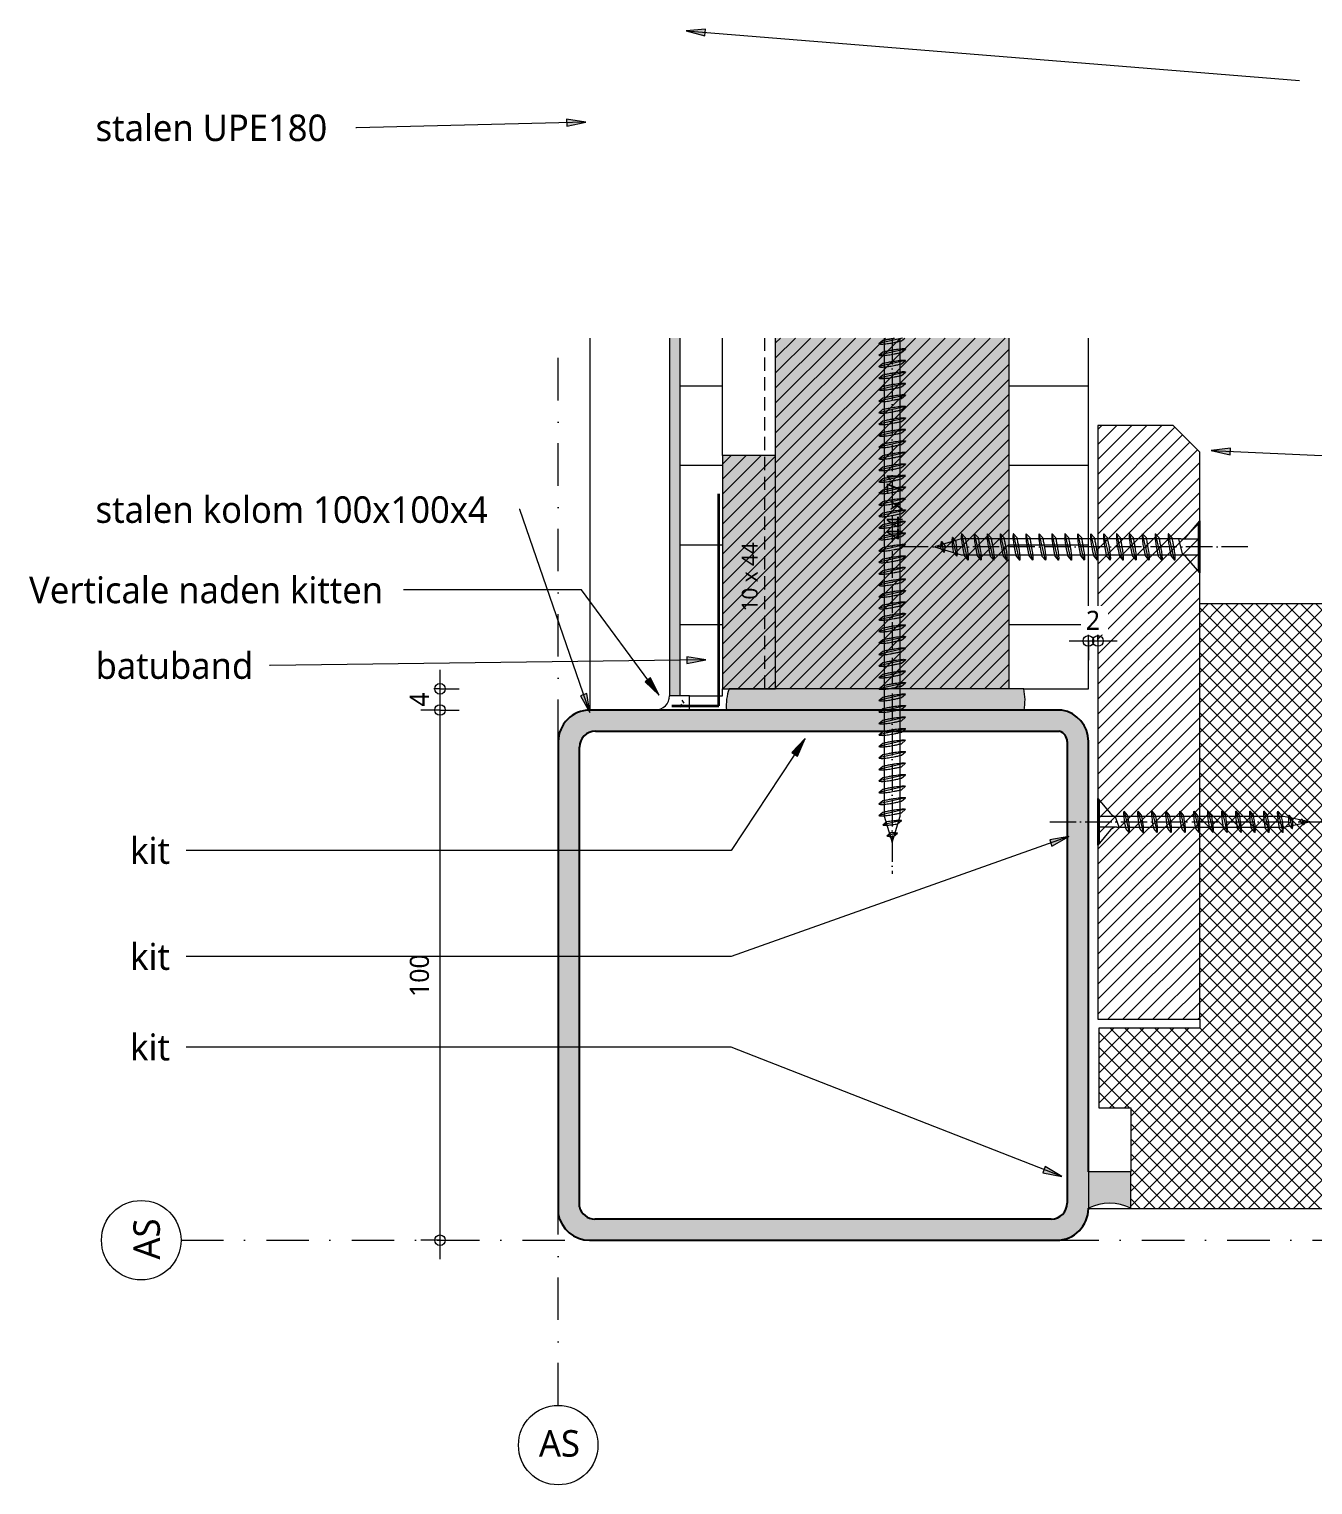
# Model space of a CAD drawing. Header units: millimetres. Extents: x 2457 to 4349, y 3067 to 7524.
# Drawn here: x 2542.1 to 2784.3, y 4637.7 to 4912.3 of the extents above; entities that cross this region are included whole.
import ezdxf

# ---------------------------------------------------------------- set-up
doc = ezdxf.new("R2010")
doc.units = ezdxf.units.MM
for name, pattern in [('MV_hartlijn_staal', [6.6, 5, -0.8, 0, -0.8]), ('MV_hidden', [3.75, 2.5, -1.25]), ('MV_stramien', [16, 8, -4, 0, -4])]:
    doc.linetypes.add(name, pattern=pattern)
for name, color, linetype, lineweight in [('A-ANNO-DIMS', 211, 'Continuous', 13), ('A-ANNO-DIMS-2', 211, 'Continuous', 13), ('A-ANNO-NOTE', 131, 'Continuous', 18), ('A-DETL', 90, 'Continuous', 13), ('A-DETL-GENF', 92, 'Continuous', 18), ('A-DETL-MEDM', 33, 'Continuous', 25), ('G-ANNO-TEXT', 231, 'Continuous', 13)]:
    doc.layers.add(name, color=color, linetype=linetype, lineweight=lineweight)
doc.styles.add('Segoe UI', font='segoeui.ttf', dxfattribs={"height": 3})
doc.styles.add('Segoe UI_1', font='segoeui.ttf', dxfattribs={"height": 3.6})
doc.styles.add('Segoe UI_3', font='segoeui.ttf', dxfattribs={"height": 5})
doc.dimstyles.new('1_8_mm_3', dxfattribs={"dimscale": 304.8, "dimtxt": 3.77051, "dimasz": 0.006562, "dimexe": 0.011811, "dimexo": 0.0625, "dimgap": 0.003281, "dimtad": 1, "dimdec": 0, "dimzin": 0, "dimdsep": 46, "dimtxsty": 'Segoe UI_1', "dimblk1": 'DOTBLANK', "dimblk2": 'DOTBLANK', "dimsah": 1, "dimcen": 0.09, "dimdle": 0.011811, "dimazin": 0, "dimtfac": 1, "dimtdec": 4, "dimtix": 1, "dimtmove": 0, "dimatfit": 3, "dimfxl": 0.011811, "dimfxlon": 1, "dimtvp": 1, "dimtfill": 1, "dimtolj": 1, "dimtzin": 0, "dimarcsym": 2})

# ---------------------------------------------------------------- blocks, each defined once
blk = doc.blocks.new('00 plaatmateriaal1 - d_15 mm-V37-Details Strandbaak Strandhuis 2_0')
at = {"layer": 'A-DETL-GENF', "lineweight": 13}
h = blk.add_hatch(dxfattribs=at)
h.set_pattern_fill('FP_1', color=256, style=0, pattern_type=2)
h.set_pattern_definition([(270, (0, 0), (-15, -9e-16), [])])
h.paths.add_polyline_path([(261.62, 15), (195.48, 15), (195.48, 0), (261.62, 0), (261.62, 6.82)])
at = {"layer": 'A-DETL-MEDM', "lineweight": 18}
for p, q in [((261.62, 15), (195.48, 15)), ((261.62, 2.81), (261.62, 15))]:
    blk.add_line(p, q, dxfattribs=at)
blk = doc.blocks.new('00 plaatmateriaal1 - d_10 mm-3252138-Details Strandbaak Strandhuis 2_0')
at = {"layer": 'A-DETL-GENF', "lineweight": 13}
h = blk.add_hatch(dxfattribs=at)
h.set_pattern_fill('FP_2', color=256, style=0, pattern_type=2)
h.set_pattern_definition([(90, (0, 0), (-15, 9e-16), [])])
h.paths.add_polyline_path([(262.92, -8), (262.92, 0), (195.48, 0), (195.48, -8), (261.62, -8)])
at = {"layer": 'A-DETL-MEDM', "lineweight": 18}
for p, q in [((217.62, 0), (195.48, 0)), ((262.92, 0), (261.62, 0)), ((262.92, -6.25), (262.92, 0))]:
    blk.add_line(p, q, dxfattribs=at)
blk = doc.blocks.new('00 hout_rechthoekig_sls - Vuren 10x44-V38-Details Strandbaak Strandhuis 2_0')
at = {"layer": 'A-DETL-GENF', "lineweight": 13}
blk.add_hatch(color=256, dxfattribs=at).paths.add_polyline_path([(44, 0), (44, 10), (0, 10), (0, 0)])
at = {"layer": 'A-DETL-MEDM', "lineweight": 13}
h = blk.add_hatch(dxfattribs=at)
h.set_pattern_fill('FP_48', color=256, style=0, pattern_type=2)
h.set_pattern_definition([(135, (4831.848, -2672.946), (-1.41421356, -1.41421356), [])])
h.paths.add_polyline_path([(44, 0), (44, 10), (0, 10), (0, 0)])
at = {"layer": 'A-DETL-MEDM', "lineweight": 18}
for p, q in [((44, 10), (0, 10)), ((0, 10), (0, 0)), ((44, 10), (0, 10)), ((44, 1.24), (44, 10)), ((44, 1.24), (44, 10)), ((44, 1.24), (44, 10)), ((0, 0), (44, 0)), ((44, 0), (44, 1.24)), ((44, 0), (44, 1.24)), ((44, 0), (44, 1.24))]:
    blk.add_line(p, q, dxfattribs=at)
blk = doc.blocks.new('00 hout_rechthoekig_sls - Vuren 44x71-V44-Details Strandbaak Strandhuis 2_0')
at = {"layer": 'A-DETL-GENF', "lineweight": 13}
blk.add_hatch(color=256, dxfattribs=at).paths.add_polyline_path([(71, 0), (4.86, 0), (4.86, -44), (71, -44)])
at = {"layer": 'A-DETL-MEDM', "lineweight": 13}
h = blk.add_hatch(dxfattribs=at)
h.set_pattern_fill('FP_53', color=256, style=0, pattern_type=2)
h.set_pattern_definition([(135, (4858.848, -2726.946), (-1.41421356, -1.41421356), [])])
h.paths.add_polyline_path([(71, 0), (4.86, 0), (4.86, -44), (71, -44)])
at = {"layer": 'A-DETL-MEDM', "lineweight": 18}
for p, q in [((4.86, 0), (71, 0)), ((71, 0), (71, -44)), ((71, 0), (71, -44)), ((71, 0), (71, -44)), ((71, -44), (4.86, -44)), ((71, -44), (4.86, -44))]:
    blk.add_line(p, q, dxfattribs=at)
blk = doc.blocks.new('28 schroeven 2D - Verzonken schroef 5_0x100mm-3245536-Details Strandbaak Strandhuis 2_0')
at = {"layer": 'A-DETL-GENF', "lineweight": 5}
for p, q in [((1.97, -4.86), (-2.5, -5.9)), ((-2.5, -5.9), (-1.75, -5.26)), ((-1.5, -4.86), (-1.5, -95)), ((1.5, -95), (1.5, -4.86)), ((1.75, -5.38), (2.35, -4.86)), ((2.5, -6.91), (-2.5, -8.07)), ((-2.5, -8.07), (-1.75, -7.43)), ((1.75, -7.55), (2.5, -6.91)), ((2.5, -9.08), (-2.5, -10.24)), ((-2.5, -10.24), (-1.75, -9.6)), ((1.75, -9.72), (2.5, -9.08)), ((2.5, -11.25), (-2.5, -12.41)), ((-2.5, -12.41), (-1.75, -11.77)), ((2.5, -13.42), (-2.5, -14.58)), ((1.75, -11.89), (2.5, -11.25)), ((1.75, -14.06), (2.5, -13.42)), ((-2.5, -14.58), (-1.75, -13.94)), ((2.5, -15.59), (-2.5, -16.75)), ((-2.5, -16.75), (-1.75, -16.11)), ((1.75, -16.23), (2.5, -15.59)), ((2.5, -17.76), (-2.5, -18.92)), ((-2.5, -18.92), (-1.75, -18.28)), ((1.75, -18.4), (2.5, -17.76)), ((2.5, -19.93), (-2.5, -21.09)), ((-2.5, -21.09), (-1.75, -20.45)), ((1.75, -20.57), (2.5, -19.93)), ((2.5, -22.1), (-2.5, -23.26)), ((-2.5, -23.26), (-1.75, -22.62)), ((2.5, -24.27), (-2.5, -25.44)), ((1.75, -22.74), (2.5, -22.1)), ((1.75, -24.91), (2.5, -24.27)), ((-2.5, -25.44), (-1.75, -24.8)), ((2.5, -26.44), (-2.5, -27.61)), ((-2.5, -27.61), (-1.75, -26.97)), ((1.75, -27.08), (2.5, -26.44)), ((2.5, -28.61), (-2.5, -29.78)), ((-2.5, -29.78), (-1.75, -29.14)), ((1.75, -29.25), (2.5, -28.61)), ((2.5, -30.78), (-2.5, -31.95)), ((-2.5, -31.95), (-1.75, -31.31)), ((1.75, -31.42), (2.5, -30.78)), ((2.5, -32.95), (-2.5, -34.12)), ((-2.5, -34.12), (-1.75, -33.48)), ((2.5, -35.12), (-2.5, -36.29)), ((-2.5, -36.29), (-1.75, -35.65)), ((1.75, -33.59), (2.5, -32.95)), ((1.75, -35.76), (2.5, -35.12)), ((2.5, -37.29), (-2.5, -38.46)), ((-2.5, -38.46), (-1.75, -37.82)), ((1.75, -37.93), (2.5, -37.29)), ((2.5, -39.47), (-2.5, -40.63)), ((-2.5, -40.63), (-1.75, -39.99)), ((1.75, -40.11), (2.5, -39.47)), ((2.5, -41.64), (-2.5, -42.8)), ((-2.5, -42.8), (-1.75, -42.16)), ((2.5, -43.81), (-2.5, -44.97)), ((1.75, -42.28), (2.5, -41.64)), ((1.75, -44.45), (2.5, -43.81)), ((-2.5, -44.97), (-1.75, -44.33)), ((2.5, -45.98), (-2.5, -47.14)), ((-2.5, -47.14), (-1.75, -46.5)), ((1.75, -46.62), (2.5, -45.98)), ((2.5, -48.15), (-2.5, -49.31)), ((-2.5, -49.31), (-1.75, -48.67)), ((1.75, -48.79), (2.5, -48.15)), ((2.5, -50.32), (-2.5, -51.48)), ((-2.5, -51.48), (-1.75, -50.84)), ((1.75, -50.96), (2.5, -50.32)), ((2.5, -52.49), (-2.5, -53.65)), ((-2.5, -53.65), (-1.75, -53.01)), ((2.5, -54.66), (-2.5, -55.82)), ((1.75, -53.13), (2.5, -52.49)), ((1.75, -55.3), (2.5, -54.66)), ((-2.5, -55.82), (-1.75, -55.18)), ((2.5, -56.83), (-2.5, -57.99)), ((-2.5, -57.99), (-1.75, -57.35)), ((1.75, -57.47), (2.5, -56.83)), ((2.5, -59), (-2.5, -60.16)), ((-2.5, -60.16), (-1.75, -59.52)), ((1.75, -59.64), (2.5, -59)), ((2.5, -61.17), (-2.5, -62.34)), ((-2.5, -62.34), (-1.75, -61.7)), ((1.75, -61.81), (2.5, -61.17)), ((2.5, -63.34), (-2.5, -64.51)), ((-2.5, -64.51), (-1.75, -63.87)), ((2.5, -65.51), (-2.5, -66.68)), ((1.75, -63.98), (2.5, -63.34)), ((1.75, -66.15), (2.5, -65.51)), ((-2.5, -66.68), (-1.75, -66.04)), ((2.5, -67.68), (-2.5, -68.85)), ((-2.5, -68.85), (-1.75, -68.21)), ((1.75, -68.32), (2.5, -67.68)), ((2.5, -69.85), (-2.5, -71.02)), ((-2.5, -71.02), (-1.75, -70.38)), ((1.75, -70.49), (2.5, -69.85)), ((2.5, -72.02), (-2.5, -73.19)), ((-2.5, -73.19), (-1.75, -72.55)), ((1.75, -72.66), (2.5, -72.02)), ((2.5, -74.19), (-2.5, -75.36)), ((-2.5, -75.36), (-1.75, -74.72)), ((2.5, -76.37), (-2.5, -77.53)), ((1.75, -74.83), (2.5, -74.19)), ((1.75, -77.01), (2.5, -76.37)), ((-2.5, -77.53), (-1.75, -76.89)), ((2.5, -78.54), (-2.5, -79.7)), ((-2.5, -79.7), (-1.75, -79.06)), ((1.75, -79.18), (2.5, -78.54)), ((2.5, -80.71), (-2.5, -81.87)), ((-2.5, -81.87), (-1.75, -81.23)), ((1.75, -81.35), (2.5, -80.71)), ((2.5, -82.88), (-2.5, -84.04)), ((-2.5, -84.04), (-1.75, -83.4)), ((2.5, -85.05), (-2.5, -86.21)), ((1.75, -83.52), (2.5, -82.88)), ((1.75, -85.69), (2.5, -85.05)), ((-2.5, -86.21), (-1.75, -85.57)), ((2.5, -87.22), (-2.5, -88.38)), ((-2.5, -88.38), (-1.75, -87.74)), ((1.75, -87.86), (2.5, -87.22)), ((2.5, -89.39), (-2.5, -90.55)), ((-2.5, -90.55), (-1.75, -89.91)), ((1.75, -90.03), (2.5, -89.39)), ((2.5, -91.56), (-2.5, -92.72)), ((-2.5, -92.72), (-1.75, -92.08)), ((1.75, -92.2), (2.5, -91.56)), ((2.5, -93.73), (-2.5, -94.89)), ((-2.5, -94.89), (-1.75, -94.25)), ((1.76, -95.84), (-1.76, -96.66)), ((-1.76, -96.66), (-1.01, -96.02)), ((-1.5, -95), (0, -100)), ((0, -100), (1.5, -95)), ((1.01, -96.48), (1.76, -95.84)), ((1.75, -94.37), (2.5, -93.73)), ((-1.02, -98.71), (-0.27, -98.07)), ((1.02, -98.23), (-1.02, -98.71)), ((0.27, -98.87), (1.02, -98.23))]:
    blk.add_line(p, q, dxfattribs=at)
at = {"layer": 'A-DETL-GENF', "linetype": 'MV_hartlijn_staal', "lineweight": 13}
blk.add_line((0, -4.86), (0, -105.9), dxfattribs=at)
at = {"layer": 'A-DETL-GENF', "lineweight": 5}
for points in [[(-2.5, -5.9), (-1.83, -6.19), (1.75, -5.38)], [(-1.75, -5.26), (-0.47, -5), (0.43, -4.86)], [(-2.5, -8.07), (-1.83, -8.36), (1.75, -7.55)], [(-1.75, -7.43), (2.23, -6.63), (2.5, -6.91)], [(-2.5, -10.24), (-1.83, -10.53), (1.75, -9.72)], [(-1.75, -9.6), (2.23, -8.8), (2.5, -9.08)], [(-2.5, -12.41), (-1.83, -12.71), (1.75, -11.89)], [(-1.75, -11.77), (2.23, -10.97), (2.5, -11.25)], [(-1.75, -13.94), (2.23, -13.14), (2.5, -13.42)], [(-2.5, -14.58), (-1.83, -14.88), (1.75, -14.06)], [(-2.5, -16.75), (-1.83, -17.05), (1.75, -16.23)], [(-1.75, -16.11), (2.23, -15.31), (2.5, -15.59)], [(-2.5, -18.92), (-1.83, -19.22), (1.75, -18.4)], [(-1.75, -18.28), (2.23, -17.48), (2.5, -17.76)], [(-2.5, -21.09), (-1.83, -21.39), (1.75, -20.57)], [(-1.75, -20.45), (2.23, -19.65), (2.5, -19.93)], [(-2.5, -23.26), (-1.83, -23.56), (1.75, -22.74)], [(-1.75, -22.62), (2.23, -21.82), (2.5, -22.1)], [(-1.75, -24.8), (2.23, -23.99), (2.5, -24.27)], [(-2.5, -25.44), (-1.83, -25.73), (1.75, -24.91)], [(-2.5, -27.61), (-1.83, -27.9), (1.75, -27.08)], [(-1.75, -26.97), (2.23, -26.16), (2.5, -26.44)], [(-2.5, -29.78), (-1.83, -30.07), (1.75, -29.25)], [(-1.75, -29.14), (2.23, -28.33), (2.5, -28.61)], [(-2.5, -31.95), (-1.83, -32.24), (1.75, -31.42)], [(-1.75, -31.31), (2.23, -30.51), (2.5, -30.78)], [(-1.75, -33.48), (2.23, -32.68), (2.5, -32.95)], [(-2.5, -34.12), (-1.83, -34.41), (1.75, -33.59)], [(-1.75, -35.65), (2.23, -34.85), (2.5, -35.12)], [(-2.5, -36.29), (-1.83, -36.58), (1.75, -35.76)], [(-2.5, -38.46), (-1.83, -38.75), (1.75, -37.93)], [(-1.75, -37.82), (2.23, -37.02), (2.5, -37.29)], [(-2.5, -40.63), (-1.83, -40.92), (1.75, -40.11)], [(-1.75, -39.99), (2.23, -39.19), (2.5, -39.47)], [(-2.5, -42.8), (-1.83, -43.09), (1.75, -42.28)], [(-1.75, -42.16), (2.23, -41.36), (2.5, -41.64)], [(-1.75, -44.33), (2.23, -43.53), (2.5, -43.81)], [(-2.5, -44.97), (-1.83, -45.26), (1.75, -44.45)], [(-2.5, -47.14), (-1.83, -47.43), (1.75, -46.62)], [(-1.75, -46.5), (2.23, -45.7), (2.5, -45.98)], [(-2.5, -49.31), (-1.83, -49.61), (1.75, -48.79)], [(-1.75, -48.67), (2.23, -47.87), (2.5, -48.15)], [(-2.5, -51.48), (-1.83, -51.78), (1.75, -50.96)], [(-1.75, -50.84), (2.23, -50.04), (2.5, -50.32)], [(-2.5, -53.65), (-1.83, -53.95), (1.75, -53.13)], [(-1.75, -53.01), (2.23, -52.21), (2.5, -52.49)], [(-1.75, -55.18), (2.23, -54.38), (2.5, -54.66)], [(-2.5, -55.82), (-1.83, -56.12), (1.75, -55.3)], [(-2.5, -57.99), (-1.83, -58.29), (1.75, -57.47)], [(-1.75, -57.35), (2.23, -56.55), (2.5, -56.83)], [(-2.5, -60.16), (-1.83, -60.46), (1.75, -59.64)], [(-1.75, -59.52), (2.23, -58.72), (2.5, -59)], [(-2.5, -62.34), (-1.83, -62.63), (1.75, -61.81)], [(-1.75, -61.7), (2.23, -60.89), (2.5, -61.17)], [(-2.5, -64.51), (-1.83, -64.8), (1.75, -63.98)], [(-1.75, -63.87), (2.23, -63.06), (2.5, -63.34)], [(-1.75, -66.04), (2.23, -65.23), (2.5, -65.51)], [(-2.5, -66.68), (-1.83, -66.97), (1.75, -66.15)], [(-2.5, -68.85), (-1.83, -69.14), (1.75, -68.32)], [(-1.75, -68.21), (2.23, -67.41), (2.5, -67.68)], [(-2.5, -71.02), (-1.83, -71.31), (1.75, -70.49)], [(-1.75, -70.38), (2.23, -69.58), (2.5, -69.85)], [(-2.5, -73.19), (-1.83, -73.48), (1.75, -72.66)], [(-1.75, -72.55), (2.23, -71.75), (2.5, -72.02)], [(-1.75, -74.72), (2.23, -73.92), (2.5, -74.19)], [(-2.5, -75.36), (-1.83, -75.65), (1.75, -74.83)], [(-1.75, -76.89), (2.23, -76.09), (2.5, -76.37)], [(-2.5, -77.53), (-1.83, -77.82), (1.75, -77.01)], [(-2.5, -79.7), (-1.83, -79.99), (1.75, -79.18)], [(-1.75, -79.06), (2.23, -78.26), (2.5, -78.54)], [(-2.5, -81.87), (-1.83, -82.16), (1.75, -81.35)], [(-1.75, -81.23), (2.23, -80.43), (2.5, -80.71)], [(-2.5, -84.04), (-1.83, -84.33), (1.75, -83.52)], [(-1.75, -83.4), (2.23, -82.6), (2.5, -82.88)], [(-1.75, -85.57), (2.23, -84.77), (2.5, -85.05)], [(-2.5, -86.21), (-1.83, -86.51), (1.75, -85.69)], [(-2.5, -88.38), (-1.83, -88.68), (1.75, -87.86)], [(-1.75, -87.74), (2.23, -86.94), (2.5, -87.22)], [(-2.5, -90.55), (-1.83, -90.85), (1.75, -90.03)], [(-1.75, -89.91), (2.23, -89.11), (2.5, -89.39)], [(-2.5, -92.72), (-1.83, -93.02), (1.75, -92.2)], [(-1.75, -92.08), (2.23, -91.28), (2.5, -91.56)], [(-2.5, -94.89), (-1.83, -95.19), (1.75, -94.37)], [(-1.75, -94.25), (2.23, -93.45), (2.5, -93.73)], [(-1.01, -96.02), (1.59, -95.65), (1.76, -95.84)], [(-1.76, -96.66), (-1.34, -96.87), (1.01, -96.48)], [(-1.02, -98.71), (-0.85, -98.85), (0.27, -98.87)], [(-0.27, -98.07), (0.96, -98.13), (1.02, -98.23)]]:
    blk.add_open_spline(points, degree=2, dxfattribs=at)
blk = doc.blocks.new('28 schroeven 2D - Verzonken schroef 4_0x40mm-V45-Details Strandbaak Strandhuis 2_0')
at = {"layer": 'A-DETL-GENF', "linetype": 'MV_hartlijn_staal', "lineweight": 13}
blk.add_line((0, 9.1), (0, -45.9), dxfattribs=at)
at = {"layer": 'A-DETL-GENF', "lineweight": 5}
for p, q in [((-4.4, 0), (4.4, 0)), ((-1.54, -2.4), (-4.4, 0)), ((4.4, 0), (1.54, -2.4)), ((-4.04, -0.3), (4.04, -0.3)), ((2, -4.97), (-2, -5.9)), ((-2, -5.9), (-1.25, -5.26)), ((-1, -4), (1.03, -3.26)), ((-1, -3.55), (-1, -35)), ((1, -35), (1, -3.55)), ((1.25, -5.61), (2, -4.97)), ((2, -7.6), (-2, -8.54)), ((-2, -8.54), (-1.25, -7.9)), ((1.25, -8.24), (2, -7.6)), ((2, -10.24), (-2, -11.17)), ((-2, -11.17), (-1.25, -10.53)), ((1.25, -10.88), (2, -10.24)), ((2, -12.88), (-2, -13.81)), ((-2, -13.81), (-1.25, -13.17)), ((1.25, -13.52), (2, -12.88)), ((2, -15.51), (-2, -16.44)), ((-2, -16.44), (-1.25, -15.8)), ((1.25, -16.15), (2, -15.51)), ((2, -18.15), (-2, -19.08)), ((-2, -19.08), (-1.25, -18.44)), ((1.25, -18.79), (2, -18.15)), ((2, -20.78), (-2, -21.71)), ((-2, -21.71), (-1.25, -21.07)), ((1.25, -21.42), (2, -20.78)), ((2, -23.42), (-2, -24.35)), ((-2, -24.35), (-1.25, -23.71)), ((1.25, -24.06), (2, -23.42)), ((2, -26.06), (-2, -26.99)), ((-2, -26.99), (-1.25, -26.35)), ((1.25, -26.7), (2, -26.06)), ((2, -28.69), (-2, -29.62)), ((-2, -29.62), (-1.25, -28.98)), ((1.25, -29.33), (2, -28.69)), ((2, -31.33), (-2, -32.26)), ((-2, -32.26), (-1.25, -31.62)), ((1.25, -31.97), (2, -31.33)), ((2, -33.96), (-2, -34.89)), ((-2, -34.89), (-1.25, -34.25)), ((-1, -35), (0, -40)), ((0, -40), (1, -35)), ((1.25, -34.6), (2, -33.96)), ((-1.26, -36.66), (-0.51, -36.02)), ((1.26, -36.07), (-1.26, -36.66)), ((-0.52, -38.71), (0.23, -38.07)), ((0.51, -36.71), (1.26, -36.07)), ((0.52, -38.47), (-0.52, -38.71)), ((-0.23, -39.11), (0.52, -38.47))]:
    blk.add_line(p, q, dxfattribs=at)
at = {"layer": 'A-DETL-GENF'}
for p, q in [((-1, -3.55), (-1, 0)), ((1, -3.55), (1, 0))]:
    blk.add_line(p, q, dxfattribs=at)
at = {"layer": 'A-DETL-GENF', "lineweight": 5}
for centre, start, end in [((-2.5, -3.55), 360, 50), ((2.5, -3.55), 130, 180)]:
    blk.add_arc(centre, 1.5, start, end, dxfattribs=at)
for points in [[(-1.25, -5.26), (1.8, -4.75), (2, -4.97)], [(-2, -5.9), (-1.5, -6.14), (1.25, -5.61)], [(-1.25, -7.9), (1.8, -7.39), (2, -7.6)], [(-2, -8.54), (-1.5, -8.78), (1.25, -8.24)], [(-2, -11.17), (-1.5, -11.41), (1.25, -10.88)], [(-1.25, -10.53), (1.8, -10.02), (2, -10.24)], [(-2, -13.81), (-1.5, -14.05), (1.25, -13.52)], [(-1.25, -13.17), (1.8, -12.66), (2, -12.88)], [(-2, -16.44), (-1.5, -16.68), (1.25, -16.15)], [(-1.25, -15.8), (1.8, -15.29), (2, -15.51)], [(-2, -19.08), (-1.5, -19.32), (1.25, -18.79)], [(-1.25, -18.44), (1.8, -17.93), (2, -18.15)], [(-2, -21.71), (-1.5, -21.96), (1.25, -21.42)], [(-1.25, -21.07), (1.8, -20.57), (2, -20.78)], [(-2, -24.35), (-1.5, -24.59), (1.25, -24.06)], [(-1.25, -23.71), (1.8, -23.2), (2, -23.42)], [(-2, -26.99), (-1.5, -27.23), (1.25, -26.7)], [(-1.25, -26.35), (1.8, -25.84), (2, -26.06)], [(-2, -29.62), (-1.5, -29.86), (1.25, -29.33)], [(-1.25, -28.98), (1.8, -28.47), (2, -28.69)], [(-2, -32.26), (-1.5, -32.5), (1.25, -31.97)], [(-1.25, -31.62), (1.8, -31.11), (2, -31.33)], [(-2, -34.89), (-1.5, -35.13), (1.25, -34.6)], [(-1.25, -34.25), (1.8, -33.74), (2, -33.96)], [(-1.26, -36.66), (-1, -36.82), (0.51, -36.71)], [(-0.51, -36.02), (1.16, -35.94), (1.26, -36.07)], [(0.23, -38.07), (0.53, -38.42), (0.52, -38.47)], [(-0.52, -38.71), (-0.51, -38.79), (-0.23, -39.11)]]:
    blk.add_open_spline(points, degree=2, dxfattribs=at)
blk = doc.blocks.new('28 schroeven 2D - Verzonken schroef 5_0x50mm-3138919-Details Strandbaak Strandhuis 2_0')
at = {"layer": 'A-DETL-GENF', "linetype": 'MV_hartlijn_staal', "lineweight": 13}
blk.add_line((0, 9.1), (0, -55.9), dxfattribs=at)
at = {"layer": 'A-DETL-GENF', "lineweight": 5}
for p, q in [((-4.9, 0), (4.9, 0)), ((-2.04, -2.4), (-4.9, 0)), ((4.9, 0), (2.04, -2.4)), ((-4.54, -0.3), (4.54, -0.3)), ((2.5, -4.74), (-2.5, -5.9)), ((-2.5, -5.9), (-1.75, -5.26)), ((-1.5, -4), (1.53, -3.26)), ((-1.5, -3.55), (-1.5, -45)), ((1.5, -45), (1.5, -3.55)), ((1.75, -5.38), (2.5, -4.74)), ((2.5, -7.17), (-2.5, -8.34)), ((-2.5, -8.34), (-1.75, -7.7)), ((1.75, -7.81), (2.5, -7.17)), ((2.5, -9.61), (-2.5, -10.77)), ((-2.5, -10.77), (-1.75, -10.13)), ((1.75, -10.25), (2.5, -9.61)), ((2.5, -12.05), (-2.5, -13.21)), ((-2.5, -13.21), (-1.75, -12.57)), ((1.75, -12.69), (2.5, -12.05)), ((2.5, -14.48), (-2.5, -15.65)), ((-2.5, -15.65), (-1.75, -15.01)), ((1.75, -15.12), (2.5, -14.48)), ((2.5, -16.92), (-2.5, -18.09)), ((-2.5, -18.09), (-1.75, -17.45)), ((1.75, -17.56), (2.5, -16.92)), ((2.5, -19.36), (-2.5, -20.52)), ((-2.5, -20.52), (-1.75, -19.88)), ((2.5, -21.8), (-2.5, -22.96)), ((1.75, -20), (2.5, -19.36)), ((1.75, -22.44), (2.5, -21.8)), ((-2.5, -22.96), (-1.75, -22.32)), ((2.5, -24.23), (-2.5, -25.4)), ((1.75, -24.87), (2.5, -24.23)), ((-2.5, -25.4), (-1.75, -24.76)), ((2.5, -26.67), (-2.5, -27.83)), ((-2.5, -27.83), (-1.75, -27.19)), ((1.75, -27.31), (2.5, -26.67)), ((2.5, -29.11), (-2.5, -30.27)), ((-2.5, -30.27), (-1.75, -29.63)), ((1.75, -29.75), (2.5, -29.11)), ((2.5, -31.54), (-2.5, -32.71)), ((-2.5, -32.71), (-1.75, -32.07)), ((1.75, -32.18), (2.5, -31.54)), ((2.5, -33.98), (-2.5, -35.15)), ((-2.5, -35.15), (-1.75, -34.51)), ((1.75, -34.62), (2.5, -33.98)), ((2.5, -36.42), (-2.5, -37.58)), ((-2.5, -37.58), (-1.75, -36.94)), ((1.75, -37.06), (2.5, -36.42)), ((2.5, -38.86), (-2.5, -40.02)), ((-2.5, -40.02), (-1.75, -39.38)), ((1.75, -39.5), (2.5, -38.86)), ((2.5, -41.29), (-2.5, -42.46)), ((-2.5, -42.46), (-1.75, -41.82)), ((2.5, -43.73), (-2.5, -44.89)), ((1.75, -41.93), (2.5, -41.29)), ((1.75, -44.37), (2.5, -43.73)), ((-2.5, -44.89), (-1.75, -44.25)), ((1.76, -45.84), (-1.76, -46.66)), ((-1.76, -46.66), (-1.01, -46.02)), ((-1.5, -45), (0, -50)), ((0, -50), (1.5, -45)), ((1.01, -46.48), (1.76, -45.84)), ((-1.02, -48.71), (-0.27, -48.07)), ((1.02, -48.23), (-1.02, -48.71)), ((0.27, -48.87), (1.02, -48.23))]:
    blk.add_line(p, q, dxfattribs=at)
at = {"layer": 'A-DETL-GENF'}
for p, q in [((-1.5, -3.55), (-1.5, 0)), ((1.5, -3.55), (1.5, 0))]:
    blk.add_line(p, q, dxfattribs=at)
at = {"layer": 'A-DETL-GENF', "lineweight": 5}
for centre, start, end in [((-3, -3.55), 360, 50), ((3, -3.55), 130, 180)]:
    blk.add_arc(centre, 1.5, start, end, dxfattribs=at)
for points in [[(-2.5, -5.9), (-1.83, -6.19), (1.75, -5.38)], [(-1.75, -5.26), (2.23, -4.46), (2.5, -4.74)], [(-2.5, -8.34), (-1.83, -8.63), (1.75, -7.81)], [(-1.75, -7.7), (2.23, -6.9), (2.5, -7.17)], [(-2.5, -10.77), (-1.83, -11.07), (1.75, -10.25)], [(-1.75, -10.13), (2.23, -9.33), (2.5, -9.61)], [(-2.5, -13.21), (-1.83, -13.5), (1.75, -12.69)], [(-1.75, -12.57), (2.23, -11.77), (2.5, -12.05)], [(-2.5, -15.65), (-1.83, -15.94), (1.75, -15.12)], [(-1.75, -15.01), (2.23, -14.21), (2.5, -14.48)], [(-2.5, -18.09), (-1.83, -18.38), (1.75, -17.56)], [(-1.75, -17.45), (2.23, -16.64), (2.5, -16.92)], [(-2.5, -20.52), (-1.83, -20.82), (1.75, -20)], [(-1.75, -19.88), (2.23, -19.08), (2.5, -19.36)], [(-1.75, -22.32), (2.23, -21.52), (2.5, -21.8)], [(-2.5, -22.96), (-1.83, -23.25), (1.75, -22.44)], [(-1.75, -24.76), (2.23, -23.96), (2.5, -24.23)], [(-2.5, -25.4), (-1.83, -25.69), (1.75, -24.87)], [(-2.5, -27.83), (-1.83, -28.13), (1.75, -27.31)], [(-1.75, -27.19), (2.23, -26.39), (2.5, -26.67)], [(-2.5, -30.27), (-1.83, -30.56), (1.75, -29.75)], [(-1.75, -29.63), (2.23, -28.83), (2.5, -29.11)], [(-2.5, -32.71), (-1.83, -33), (1.75, -32.18)], [(-1.75, -32.07), (2.23, -31.27), (2.5, -31.54)], [(-2.5, -35.15), (-1.83, -35.44), (1.75, -34.62)], [(-1.75, -34.51), (2.23, -33.7), (2.5, -33.98)], [(-2.5, -37.58), (-1.83, -37.88), (1.75, -37.06)], [(-1.75, -36.94), (2.23, -36.14), (2.5, -36.42)], [(-2.5, -40.02), (-1.83, -40.31), (1.75, -39.5)], [(-1.75, -39.38), (2.23, -38.58), (2.5, -38.86)], [(-2.5, -42.46), (-1.83, -42.75), (1.75, -41.93)], [(-1.75, -41.82), (2.23, -41.02), (2.5, -41.29)], [(-1.75, -44.25), (2.23, -43.45), (2.5, -43.73)], [(-2.5, -44.89), (-1.83, -45.19), (1.75, -44.37)], [(-1.76, -46.66), (-1.34, -46.87), (1.01, -46.48)], [(-1.01, -46.02), (1.59, -45.65), (1.76, -45.84)], [(-1.02, -48.71), (-0.85, -48.85), (0.27, -48.87)], [(-0.27, -48.07), (0.96, -48.13), (1.02, -48.23)]]:
    blk.add_open_spline(points, degree=2, dxfattribs=at)
blk = doc.blocks.new('DIMBLOCK268-Details Strandbaak Strandhuis 2_0')
at = {"layer": 'A-ANNO-DIMS-2'}
for p, q in [((2619.65, 4791.45), (2619.65, 4783.85)), ((2619.65, 4787.85), (2616.05, 4787.85)), ((2619.65, 4787.85), (2623.25, 4787.85)), ((2619.65, 4783.85), (2616.05, 4783.85)), ((2619.65, 4783.85), (2623.25, 4783.85))]:
    blk.add_line(p, q, dxfattribs=at)
for centre in [(2619.65, 4787.85), (2619.65, 4783.85)]:
    blk.add_circle(centre, 1, dxfattribs=at)
at = {"layer": 'A-ANNO-DIMS-2', "color": 0, "insert": (2613.96, 4784.48), "char_height": 3.6, "width": 3.2906, "attachment_point": 1, "rotation": 90, "line_spacing_factor": 1.142579, "style": 'Segoe UI_1', "bg_fill": 3, "box_fill_scale": 1.25, "bg_fill_color": 9, "bg_fill_true_color": 13158600, "bg_fill_transparency": 0}
blk.add_mtext('4', dxfattribs=at)
blk = doc.blocks.new('_DotBlank')
at = {"color": 0, "linetype": 'ByBlock', "lineweight": -2}
blk.add_line((-0.5, 0), (-1, 0), dxfattribs=at)
blk.add_circle((0, 0), 0.5, dxfattribs=at)
blk = doc.blocks.new('DIMBLOCK269-Details Strandbaak Strandhuis 2_0')
at = {"layer": 'A-ANNO-DIMS-2'}
for p, q in [((2619.65, 4783.85), (2616.05, 4783.85)), ((2619.65, 4783.85), (2619.65, 4680.25)), ((2619.65, 4783.85), (2623.25, 4783.85)), ((2619.65, 4683.85), (2616.05, 4683.85)), ((2619.65, 4683.85), (2623.25, 4683.85))]:
    blk.add_line(p, q, dxfattribs=at)
for centre in [(2619.65, 4783.85), (2619.65, 4683.85)]:
    blk.add_circle(centre, 1, dxfattribs=at)
at = {"layer": 'A-ANNO-DIMS-2', "color": 0, "insert": (2613.96, 4729.73), "char_height": 3.6, "width": 9.8719, "attachment_point": 1, "rotation": 90, "line_spacing_factor": 1.142579, "style": 'Segoe UI_1', "bg_fill": 3, "box_fill_scale": 1.25, "bg_fill_color": 9, "bg_fill_true_color": 13158600, "bg_fill_transparency": 0}
blk.add_mtext('100', dxfattribs=at)
blk = doc.blocks.new('DIMBLOCK289-Details Strandbaak Strandhuis 2_0')
at = {"layer": 'A-ANNO-DIMS-2'}
for p, q in [((2741.95, 4796.88), (2741.95, 4800.48)), ((2743.75, 4796.88), (2743.75, 4800.48)), ((2738.35, 4796.88), (2747.35, 4796.88)), ((2741.95, 4796.88), (2741.95, 4793.28)), ((2743.75, 4796.88), (2743.75, 4793.28))]:
    blk.add_line(p, q, dxfattribs=at)
for centre in [(2741.95, 4796.88), (2743.75, 4796.88)]:
    blk.add_circle(centre, 1, dxfattribs=at)
at = {"layer": 'A-ANNO-DIMS-2', "color": 0, "insert": (2741.48, 4802.57), "char_height": 3.6, "width": 3.2906, "attachment_point": 1, "line_spacing_factor": 1.142579, "style": 'Segoe UI_1', "bg_fill": 3, "box_fill_scale": 1.25, "bg_fill_color": 9, "bg_fill_true_color": 13158600, "bg_fill_transparency": 0}
blk.add_mtext('2', dxfattribs=at)

msp = doc.modelspace()

# ---------------------------------------------------------------- hatches: boundary and pattern name
at = {"layer": 'A-DETL-GENF'}
for color, points in [(9, [(2664.95, 4786.55), (2664.95, 4853.99), (2662.95, 4853.99), (2662.95, 4786.55)]), (1, [(2726.95, 4783.85), (2729.82, 4783.85), (2730, 4785.85), (2729.75, 4787.85), (2674.19, 4787.85), (2673.72, 4785.88), (2673.68, 4783.85), (2682.95, 4783.85)]), (1, [(2749.95, 4689.88), (2749.95, 4696.76), (2741.95, 4696.76), (2741.95, 4689.88), (2743.89, 4690.6), (2745.95, 4690.85), (2748, 4690.6)])]:
    msp.add_hatch(color=color, dxfattribs=at).paths.add_polyline_path(points)
at = {"layer": 'A-DETL-GENF', "lineweight": 13}
h = msp.add_hatch(dxfattribs=at)
h.set_pattern_fill('FP_22', color=250, style=0, pattern_type=2)
h.set_pattern_definition([(45, (0, 0), (-1.41421356, 1.41421356), [])])
h.paths.add_polyline_path([(2762.95, 4725.55), (2762.95, 4832.5), (2757.95, 4837.5), (2743.75, 4837.5), (2743.75, 4725.55)])
h = msp.add_hatch(dxfattribs=at)
h.set_pattern_fill('FP_3', color=250, style=0, pattern_type=2)
h.set_pattern_definition([(45, (0, 0), (-1.41421356, 1.41421356), []), (135, (0, 0), (-1.41421356, -1.41421356), [])])
h.paths.add_polyline_path([(2749.95, 4689.85), (2816.95, 4689.85), (2816.95, 4751.85), (2833.95, 4751.85), (2833.95, 4803.85), (2762.95, 4803.85), (2762.95, 4723.85), (2743.95, 4723.85), (2743.95, 4708.85), (2749.95, 4708.85), (2749.95, 4689.88)])
h = msp.add_hatch(dxfattribs=at)
h.set_pattern_fill('FP_6', color=254, style=0, pattern_type=2)
h.set_pattern_definition([(0, (0, 0), (8.128, 2.032), [0.67056, -5.425, 0.67056, -5.425, -32.512]), (0, (0, 0), (8.128, 2.032), [-12.192, 0.67056, -11.521, 0.67056, -5.425, -14.224]), (0, (0, 0), (8.128, 2.032), [-30.48, 0.67056, -3.393, 0.67056, -9.489]), (120, (3.048, 1.016), (-5.8237636, 6.0230545), [0.67056, -5.425, 0.67056, -5.425, -32.512]), (120, (3.048, 1.016), (-5.8237636, 6.0230545), [-12.192, 0.67056, -11.521, 0.67056, -5.425, -14.224]), (120, (3.048, 1.016), (-5.8237636, 6.0230545), [-30.48, 0.67056, -3.393, 0.67056, -9.489]), (240, (4.064, 5.08), (-2.3042364, -8.0550545), [0.67056, -5.425, 0.67056, -5.425, -32.512]), (240, (4.064, 5.08), (-2.3042364, -8.0550545), [-12.192, 0.67056, -11.521, 0.67056, -5.425, -14.224]), (240, (4.064, 5.08), (-2.3042364, -8.0550545), [-30.48, 0.67056, -3.393, 0.67056, -9.489])])
h.paths.add_polyline_path([(2666.69, 4783.85), (2666.69, 4786.55), (2662.95, 4786.55), (2662.85, 4785.85), (2662.58, 4785.2), (2662.16, 4784.64), (2661.6, 4784.21), (2660.95, 4783.94), (2660.25, 4783.85)])
at = {"layer": 'A-DETL-GENF'}
h = msp.add_hatch(color=7, dxfattribs=at)
h.paths.add_polyline_path([(2735.95, 4683.85), (2737.5, 4684.05), (2738.95, 4684.65), (2740.19, 4685.61), (2741.14, 4686.85), (2741.74, 4688.3), (2741.95, 4689.88), (2741.95, 4777.93), (2741.78, 4779.32), (2741.3, 4780.64), (2740.53, 4781.81), (2739.51, 4782.76), (2738.29, 4783.46), (2736.95, 4783.85), (2647.95, 4783.85), (2646.39, 4783.64), (2644.95, 4783.04), (2643.7, 4782.09), (2642.75, 4780.85), (2642.15, 4779.4), (2641.95, 4777.85), (2641.95, 4688.85), (2642.34, 4687.5), (2643.03, 4686.29), (2643.99, 4685.27), (2645.16, 4684.49), (2646.47, 4684.01), (2647.86, 4683.85), (2733.76, 4683.85)])
h.paths.add_polyline_path([(2648.86, 4687.85), (2648.2, 4687.92), (2647.57, 4688.14), (2647.01, 4688.49), (2646.53, 4688.96), (2646.17, 4689.52), (2645.95, 4690.14), (2645.95, 4776.85), (2646.05, 4777.62), (2646.35, 4778.35), (2646.82, 4778.97), (2647.45, 4779.45), (2648.17, 4779.75), (2648.95, 4779.85), (2736.52, 4779.85), (2736.99, 4779.64), (2737.38, 4779.32), (2737.69, 4778.91), (2737.88, 4778.44), (2737.95, 4777.93), (2737.95, 4690.85), (2737.84, 4690.07), (2737.54, 4689.35), (2737.07, 4688.73), (2736.45, 4688.25), (2735.72, 4687.95), (2734.95, 4687.85), (2733.76, 4687.85)])
at = {"layer": 'G-ANNO-TEXT'}
for points in [[(2666.07, 4911.93), (2669.61, 4911.01), (2669.71, 4912.27)], [(2647.13, 4894.72), (2643.52, 4895.27), (2643.55, 4894)], [(2765.14, 4832.78), (2768.71, 4831.99), (2768.77, 4833.25)], [(2669.79, 4793.29), (2666.18, 4793.88), (2666.2, 4792.61)], [(2660.97, 4786.65), (2659.34, 4789.92), (2658.32, 4789.17)], [(2647.93, 4783.36), (2647.36, 4786.97), (2646.16, 4786.55)], [(2688.53, 4778.49), (2686.02, 4775.83), (2687.08, 4775.13)], [(2738.26, 4759.99), (2734.65, 4759.38), (2735.08, 4758.18)], [(2736.92, 4695.86), (2733.8, 4697.76), (2733.34, 4696.58)]]:
    msp.add_hatch(color=7, dxfattribs=at).paths.add_polyline_path(points)

# ---------------------------------------------------------------- linework, layer by layer
at = {"layer": 'A-DETL', "linetype": 'MV_stramien', "lineweight": 18}
for p, q in [((2641.95, 4777.85), (2641.95, 4853.99)), ((2641.95, 4652.71), (2641.95, 4688.85)), ((2570.8, 4683.85), (2647.86, 4683.85)), ((2735.95, 4683.85), (2992.57, 4683.85))]:
    msp.add_line(p, q, dxfattribs=at)
at = {"layer": 'A-DETL'}
for p, q in [((2647.95, 4783.85), (2647.95, 4853.99)), ((2757.95, 4837.5), (2743.75, 4837.5)), ((2743.75, 4837.5), (2743.75, 4725.55)), ((2762.95, 4725.55), (2762.95, 4832.5)), ((2743.75, 4725.55), (2762.95, 4725.55)), ((2762.95, 4725.55), (2762.95, 4723.85)), ((2762.95, 4723.85), (2743.95, 4723.85)), ((2741.95, 4689.85), (2749.95, 4689.85))]:
    msp.add_line(p, q, dxfattribs=at)
at = {"layer": 'A-DETL', "lineweight": 18}
for p, q in [((2662.95, 4853.99), (2662.95, 4786.55)), ((2664.95, 4786.55), (2664.95, 4853.99)), ((2762.95, 4832.5), (2757.95, 4837.5)), ((2833.95, 4803.85), (2762.95, 4803.85)), ((2666.69, 4786.55), (2662.95, 4786.55)), ((2666.69, 4783.85), (2666.69, 4786.55)), ((2682.95, 4787.85), (2674.19, 4787.85)), ((2729.75, 4787.85), (2726.95, 4787.85)), ((2743.95, 4723.85), (2743.95, 4708.85)), ((2743.95, 4708.85), (2749.95, 4708.85)), ((2749.95, 4708.85), (2749.95, 4696.76)), ((2741.95, 4696.76), (2741.95, 4689.88)), ((2749.95, 4696.76), (2741.95, 4696.76)), ((2749.95, 4689.88), (2749.95, 4696.76)), ((2749.95, 4689.88), (2749.95, 4689.85)), ((2749.95, 4689.85), (2816.95, 4689.85))]:
    msp.add_line(p, q, dxfattribs=at)
at = {"layer": 'A-DETL', "linetype": 'MV_hidden', "lineweight": 18}
msp.add_line((2680.95, 4787.85), (2680.95, 4853.99), dxfattribs=at)
at = {"layer": 'A-DETL', "lineweight": 35}
for p, q in [((2672.26, 4784.61), (2672.26, 4824.61)), ((2663.38, 4784.61), (2672.26, 4784.61))]:
    msp.add_line(p, q, dxfattribs=at)
at = {"layer": 'A-DETL', "lineweight": 18}
for centre in [(2563.3, 4683.85), (2641.95, 4645.21)]:
    msp.add_circle(centre, 7.5, dxfattribs=at)
for centre, radius, start, end in [((2660.25, 4786.55), 2.7, 270, 360), ((2683.21, 4784.67), 9.57, 160.5871, 184.9161), ((2720.43, 4785.69), 9.57, 348.8986, 13.0337)]:
    msp.add_arc(centre, radius, start, end, dxfattribs=at)
at = {"layer": 'A-DETL'}
msp.add_arc((2745.95, 4682.13), 8.72, 62.6807, 117.3193, dxfattribs=at)
at = {"layer": 'A-DETL-MEDM'}
for p, q in [((2736.95, 4783.85), (2647.95, 4783.85)), ((2641.95, 4777.85), (2641.95, 4688.85)), ((2648.95, 4779.85), (2736.52, 4779.85)), ((2737.95, 4777.93), (2737.95, 4690.85)), ((2741.95, 4696.76), (2741.95, 4777.93)), ((2645.95, 4690.14), (2645.95, 4776.85)), ((2741.95, 4689.85), (2741.95, 4689.88)), ((2734.95, 4687.85), (2648.86, 4687.85)), ((2647.86, 4683.85), (2735.95, 4683.85))]:
    msp.add_line(p, q, dxfattribs=at)
for centre, radius, start, end in [((2647.95, 4777.85), 6, 90, 180), ((2735.95, 4777.93), 6, 0, 80.4059), ((2648.95, 4776.85), 3, 90, 180), ((2735.95, 4777.93), 2, 0, 73.3434), ((2648.86, 4690.85), 3, 193.584, 270), ((2734.95, 4690.85), 3, 270, 0), ((2735.95, 4689.85), 6, 270, 360), ((2647.86, 4689.85), 6, 189.5941, 270)]:
    msp.add_arc(centre, radius, start, end, dxfattribs=at)
at = {"layer": 'G-ANNO-TEXT', "color": 250}
for p, q in [((2669.71, 4912.27), (2666.07, 4911.93)), ((2669.61, 4911.01), (2669.71, 4912.27)), ((2666.07, 4911.93), (2669.61, 4911.01)), ((2666.07, 4911.93), (2781.76, 4902.61)), ((2603.87, 4893.66), (2603.75, 4893.66)), ((2647.13, 4894.72), (2603.87, 4893.66)), ((2647.13, 4894.72), (2643.52, 4895.27)), ((2643.52, 4895.27), (2643.55, 4894)), ((2643.55, 4894), (2647.13, 4894.72)), ((2768.77, 4833.25), (2765.14, 4832.78)), ((2765.14, 4832.78), (2768.71, 4831.99)), ((2765.14, 4832.78), (2788.8, 4831.72)), ((2768.71, 4831.99), (2768.77, 4833.25)), ((2634.69, 4821.65), (2634.57, 4821.65)), ((2647.93, 4783.36), (2634.69, 4821.65)), ((2646.32, 4806.49), (2612.75, 4806.49)), ((2660.97, 4786.65), (2646.32, 4806.49)), ((2587.59, 4792.23), (2587.46, 4792.23)), ((2669.79, 4793.29), (2666.18, 4793.88)), ((2666.18, 4793.88), (2666.2, 4792.61)), ((2666.2, 4792.61), (2669.79, 4793.29)), ((2659.34, 4789.92), (2658.32, 4789.17)), ((2658.32, 4789.17), (2660.97, 4786.65)), ((2660.97, 4786.65), (2659.34, 4789.92)), ((2647.36, 4786.97), (2646.16, 4786.55)), ((2646.16, 4786.55), (2647.93, 4783.36)), ((2647.93, 4783.36), (2647.36, 4786.97)), ((2688.53, 4778.49), (2674.57, 4757.34)), ((2688.53, 4778.49), (2686.02, 4775.83)), ((2687.08, 4775.13), (2688.53, 4778.49)), ((2686.02, 4775.83), (2687.08, 4775.13)), ((2738.26, 4759.99), (2674.57, 4737.34)), ((2738.26, 4759.99), (2734.65, 4759.38)), ((2734.65, 4759.38), (2735.08, 4758.18)), ((2735.08, 4758.18), (2738.26, 4759.99)), ((2571.88, 4757.34), (2571.74, 4757.34)), ((2571.88, 4737.34), (2571.74, 4737.34)), ((2571.88, 4720.26), (2571.74, 4720.26)), ((2736.92, 4695.86), (2674.57, 4720.26)), ((2733.8, 4697.76), (2733.34, 4696.58)), ((2733.34, 4696.58), (2736.92, 4695.86)), ((2736.92, 4695.86), (2733.8, 4697.76))]:
    msp.add_line(p, q, dxfattribs=at)

# ---------------------------------------------------------------- block references
at = {"layer": 'A-DETL-GENF'}
msp.add_blockref('28 schroeven 2D - Verzonken schroef 5_0x100mm-3245536-Details Strandbaak Strandhuis 2_0', (2704.95, 4858.85), dxfattribs=at)
for name, p, rotation in [('28 schroeven 2D - Verzonken schroef 5_0x50mm-3138919-Details Strandbaak Strandhuis 2_0', (2762.95, 4814.61), 269.9999999999997), ('28 schroeven 2D - Verzonken schroef 4_0x40mm-V45-Details Strandbaak Strandhuis 2_0', (2743.75, 4762.77), 89.99999999999955)]:
    msp.add_blockref(name, p, dxfattribs=dict(at, rotation=rotation))
at = {"layer": 'A-DETL-MEDM', "lineweight": 18}
for name, p, rotation in [('00 plaatmateriaal1 - d_10 mm-3252138-Details Strandbaak Strandhuis 2_0', (2672.95, 5049.47), 270.0000000000005), ('00 plaatmateriaal1 - d_15 mm-V37-Details Strandbaak Strandhuis 2_0', (2726.95, 5049.47), 269.9999999999993)]:
    msp.add_blockref(name, p, dxfattribs=dict(at, rotation=rotation))
at = {"layer": 'A-DETL-MEDM', "lineweight": 13}
for name, p, rotation in [('00 hout_rechthoekig_sls - Vuren 44x71-V44-Details Strandbaak Strandhuis 2_0', (2726.95, 4858.85), 269.9999999999993), ('00 hout_rechthoekig_sls - Vuren 10x44-V38-Details Strandbaak Strandhuis 2_0', (2672.95, 4831.85), 269.9999999999998)]:
    msp.add_blockref(name, p, dxfattribs=dict(at, rotation=rotation))

# ---------------------------------------------------------------- texts
at = {"layer": 'A-ANNO-NOTE', "lineweight": 13, "char_height": 3, "width": 16.1941, "attachment_point": 1, "rotation": 90, "style": 'Segoe UI'}
for s, insert in [('44 x 71', (2703.89, 4815.95)), ('10 x 44', (2676.57, 4802.45))]:
    msp.add_mtext(s, dxfattribs=dict(at, insert=insert))
at = {"layer": 'G-ANNO-TEXT', "color": 7, "char_height": 5, "attachment_point": 1, "style": 'Segoe UI_3'}
for s, insert, width in [('stalen UPE180', (2554.69, 4896.16), 53.3924), ('stalen kolom 100x100x4', (2554.69, 4824.15), 90.751), ('Verticale naden kitten', (2542.15, 4808.99), 81.9325), ('batuband', (2554.69, 4794.73), 36.0759), ('kit', (2561.2, 4759.84), 9.1392), ('kit', (2561.2, 4739.84), 9.1392), ('kit', (2561.2, 4722.76), 9.1392), ('AS', (2638.31, 4648.03), 9.9409)]:
    msp.add_mtext(s, dxfattribs=dict(at, insert=insert, width=width))
at = {"layer": 'G-ANNO-TEXT', "color": 7, "insert": (2561.81, 4680.21), "char_height": 5, "width": 9.9409, "attachment_point": 1, "rotation": 90, "style": 'Segoe UI_3'}
msp.add_mtext('AS', dxfattribs=at)

# ---------------------------------------------------------------- dimensions: what is measured, and where the dimension line sits
at = {"layer": 'A-ANNO-DIMS'}
dim = msp.add_linear_dim(base=(2619.65, 4783.85), p1=(2623.25, 4787.85), p2=(2623.25, 4783.85), angle=90, dimstyle='1_8_mm_3', override={"dimpost": '<>', "dimfxl": 4}, dxfattribs=at)
dim.commit()
dim.dimension.update_dxf_attribs({"geometry": 'DIMBLOCK268-Details Strandbaak Strandhuis 2_0', "text_midpoint": (2616.85, 4785.85)})

# ---------------------------------------------------------------- next in the draw order: linework, layer by layer
at = {"layer": 'G-ANNO-TEXT', "color": 250}
msp.add_line((2669.79, 4793.29), (2587.59, 4792.23), dxfattribs=at)

# ---------------------------------------------------------------- next in the draw order: dimensions: what is measured, and where the dimension line sits
at = {"layer": 'A-ANNO-DIMS'}
dim = msp.add_linear_dim(base=(2743.75, 4796.88), p1=(2741.95, 4800.48), p2=(2743.75, 4800.48), dimstyle='1_8_mm_3', override={"dimpost": '<>', "dimfxl": 1.807472}, dxfattribs=at)
dim.commit()
dim.dimension.update_dxf_attribs({"geometry": 'DIMBLOCK289-Details Strandbaak Strandhuis 2_0', "text_midpoint": (2742.85, 4799.71)})
dim = msp.add_linear_dim(base=(2619.65, 4683.85), p1=(2623.25, 4783.85), p2=(2623.25, 4683.85), angle=90, dimstyle='1_8_mm_3', override={"dimpost": '<>', "dimfxl": 100}, dxfattribs=at)
dim.commit()
dim.dimension.update_dxf_attribs({"geometry": 'DIMBLOCK269-Details Strandbaak Strandhuis 2_0', "text_midpoint": (2616.78, 4733.85)})

# ---------------------------------------------------------------- next in the draw order: linework, layer by layer
at = {"layer": 'G-ANNO-TEXT', "color": 250}
for p, q in [((2674.57, 4757.34), (2571.88, 4757.34)), ((2674.57, 4737.34), (2571.88, 4737.34)), ((2674.57, 4720.26), (2571.88, 4720.26))]:
    msp.add_line(p, q, dxfattribs=at)

doc.saveas('drawing.dxf')
